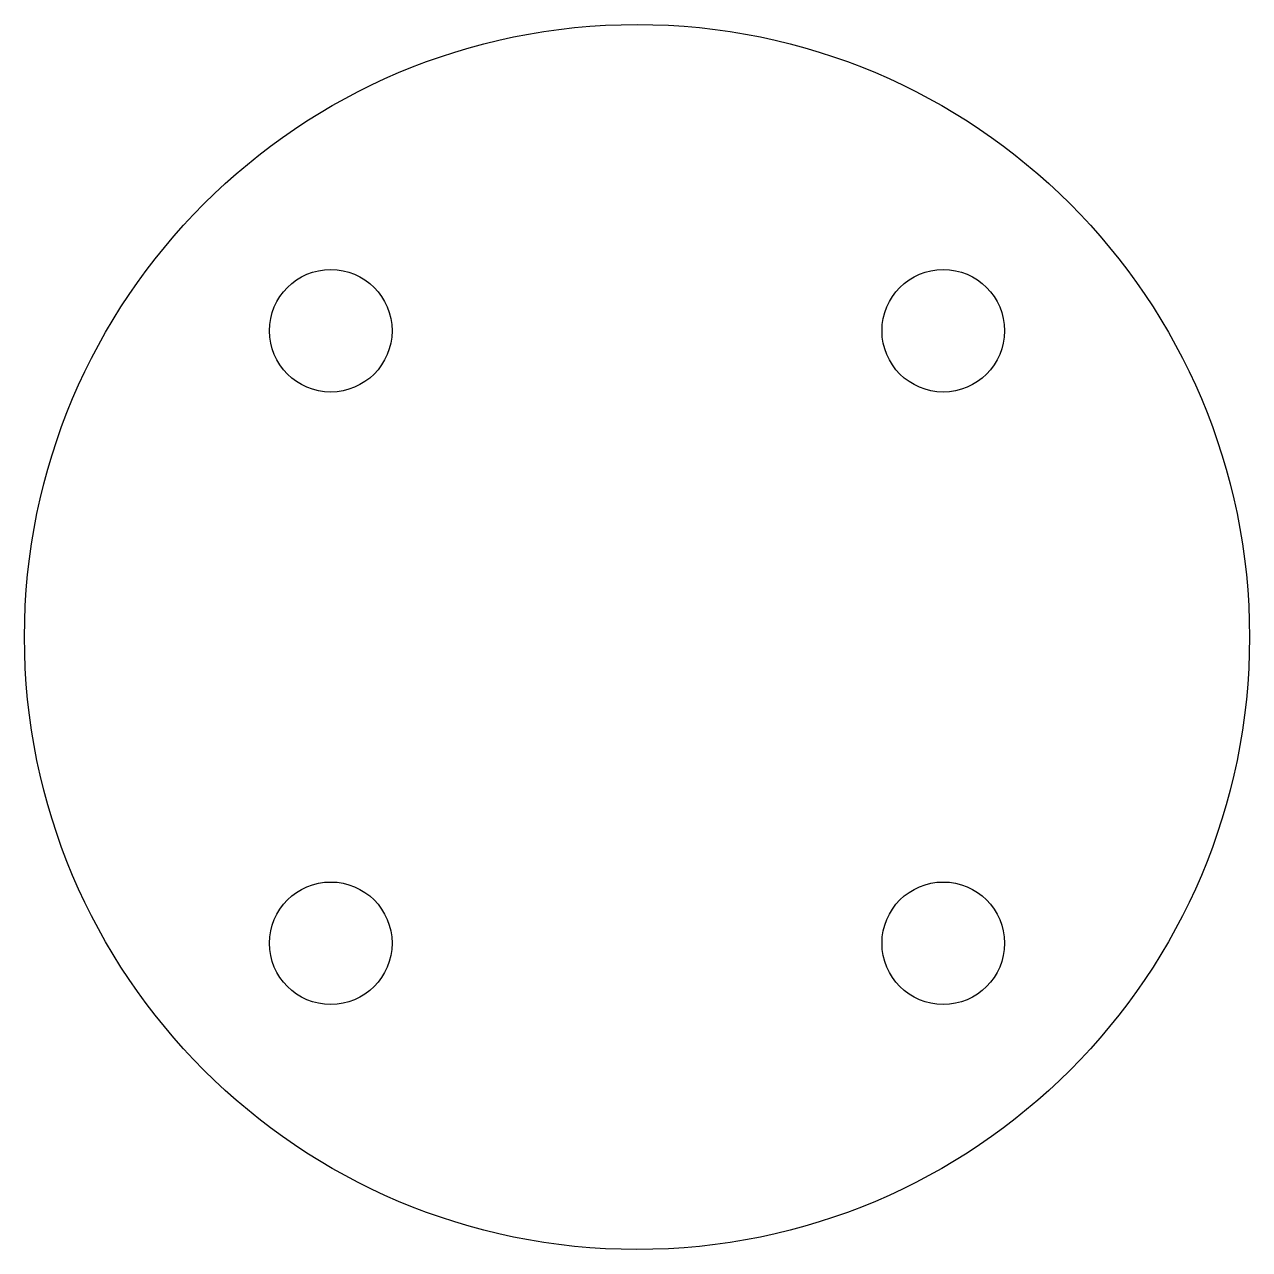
# Model space of a CAD drawing. Header units: millimetres. Extents: x -50 to 50, y -50 to 50.
import ezdxf

# ---------------------------------------------------------------- set-up
doc = ezdxf.new("R2010")
doc.units = ezdxf.units.MM
doc.layers.add('HOLE', color=1, linetype='CONTINUOUS')
doc.layers.add('OUTLINE', color=7, linetype='CONTINUOUS')

msp = doc.modelspace()

# ---------------------------------------------------------------- linework, layer by layer
at = {"layer": 'HOLE'}
for centre in [(-25, 25), (25, 25), (-25, -25), (25, -25)]:
    msp.add_circle(centre, 5, dxfattribs=at)
at = {"layer": 'OUTLINE'}
msp.add_circle((0, 0), 50, dxfattribs=at)

doc.saveas('drawing.dxf')
